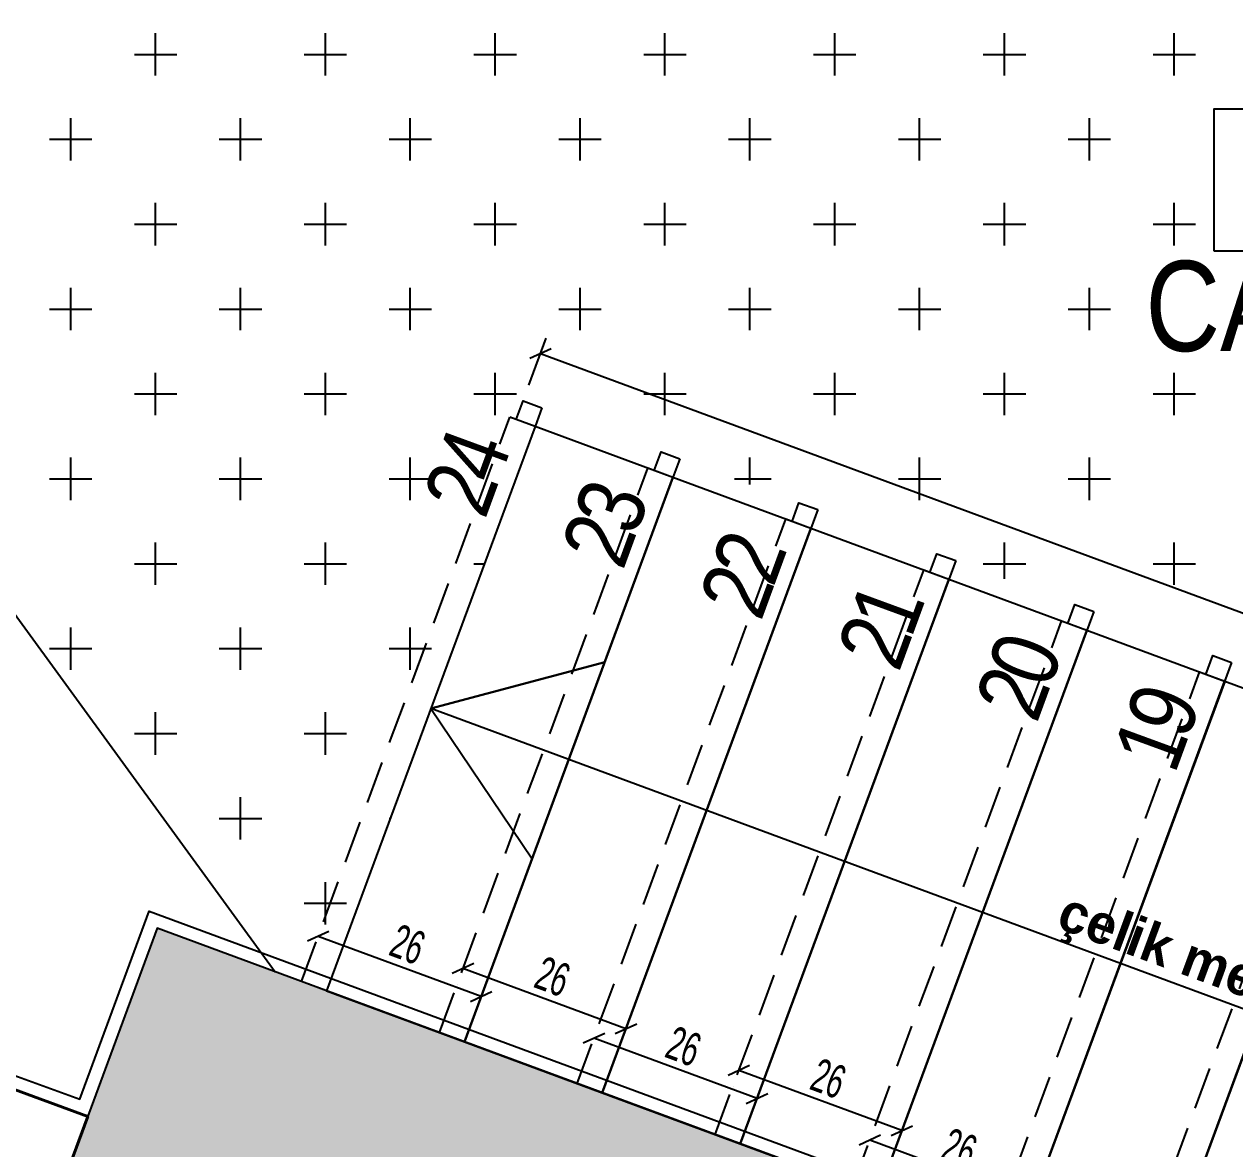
# Model space of a CAD drawing. Header units: millimetres. Extents: x 933584 to 974011, y 4545988 to 4553664.
# Drawn here: x 946610.4 to 946791.5, y 4551960.8 to 4552129 of the extents above; entities that cross this region are included whole.
import ezdxf
from ezdxf.enums import TextEntityAlignment as Align

# ---------------------------------------------------------------- set-up
doc = ezdxf.new("R2010")
doc.units = ezdxf.units.MM
doc.set_wipeout_variables(frame=1)
doc.header["$PDMODE"] = 35
for name, pattern in [('568_AVN_KES_01$0$HIDDEN', [0.375, 0.25, -0.125]), ('DOT2', [3.175, 0, -3.175]), ('HIDDEN', [9.525, 6.35, -3.175]), ('HIDDEN2', [4.7625, 3.175, -1.5875])]:
    doc.linetypes.add(name, pattern=pattern)
doc.layers.get('0').update_dxf_attribs({"color": 255})
doc.layers.get('Defpoints').update_dxf_attribs({"color": 8})
for name, color, linetype in [('0-DMS-50', 143, 'Continuous'), ('0-HSL-HTC_200', 1, 'Continuous'), ('0-HSL-SLD', 252, 'Continuous'), ('0-LNS-SLN', 6, 'Continuous'), ('0-LNS-SPL', 13, '568_AVN_KES_01$0$HIDDEN'), ('0-TXT-NXS', 7, 'Continuous'), ('0-TXT-PBX', 6, 'Continuous'), ('0-TXT-PTX_50', 8, 'Continuous'), ('0-TXT-XBX_20', 3, 'Continuous'), ('2-SPS-RCN', 2, 'Continuous')]:
    doc.layers.add(name, color=color, linetype=linetype)
doc.layers.add('2-SPS-IBW', color=5, linetype='Continuous', lineweight=40)
doc.layers.add('mimariKIRIS', color=251, linetype='HIDDEN2', lineweight=0)
doc.styles.add('139_UYG_PLN$0$Dumankaya_fikirtepe_VAZIYET_PLANI$0$Standard', font='arial.ttf')
doc.styles.add('Century Gothic_B_3', font='GOTHICB.TTF', dxfattribs={"height": 4})
doc.styles.add('dim_romans_50', font='swissl.ttf', dxfattribs={"width": 0.6, "height": 5})
doc.styles.add('MAHAL YAZISI', font='ARIALN.TTF', dxfattribs={"width": 0.8})
doc.styles.get("Standard").update_dxf_attribs({"font": 'times.ttf'})
doc.dimstyles.new('ONK_dim 1_50', dxfattribs={"dimscale": 5, "dimtxt": 4, "dimasz": 0.5, "dimexe": 0.5, "dimexo": 0.5, "dimgap": 0.2, "dimtad": 1, "dimdec": 1, "dimrnd": 0.5, "dimzin": 9, "dimtxsty": 'dim_romans_50', "dimblk": 'OBLIQUE', "dimcen": 1, "dimclre": 256, "dimclrt": 256, "dimazin": 2, "dimtfac": 1, "dimtdec": 1, "dimtix": 1, "dimtmove": 2, "dimatfit": 3, "dimldrblk": 'OBLIQUE', "dimfxl": 3, "dimfxlon": 1, "dimarcsym": 0})

# ---------------------------------------------------------------- blocks, each defined once
blk = doc.blocks.new('xcvxcbv')
at = {"layer": '2-SPS-IBW'}
blk.add_lwpolyline([(934013, 4550609.59), (933993.28, 4550616.86), (933863.85, 4550794.73), (933863.85, 4550923.49), (933966.85, 4550923.49), (933966.85, 4550975.49), (933863.85, 4550975.49), (933863.85, 4550990.49), (933981.85, 4550990.49), (933981.85, 4550877.49), (933882.35, 4550877.49), (933882.35, 4550804.49), (934007.08, 4550633.09), (934019.92, 4550628.36), (934013, 4550609.59)], dxfattribs=at)
blk = doc.blocks.new('MAHAL_KODU')
at = {"layer": '0-TXT-PTX_50'}
for tag, height, p in [('MEKAN_ADI', 0.3, (0, -0.65)), ('ALAN', 0.2, (0, -0.95))]:
    blk.add_attdef(tag, text='', height=height, dxfattribs=at).set_placement(p, align=Align.MIDDLE_CENTER)
at = {"linetype": 'DOT2', "ltscale": 10000}
blk.add_wipeout([(-0.7483, 0.0489), (0.7207, 0.0489), (0.722, -0.4231), (-0.7515, -0.4251)], dxfattribs=at)
at = {"layer": '0-TXT-PBX'}
blk.add_lwpolyline([(-0.7483, -0.4219), (0.7207, -0.4219), (0.7207, 0.0489), (-0.7483, 0.0489)], close=True, dxfattribs=at)
at = {"layer": '0-TXT-PTX_50'}
blk.add_attdef('MAHAL_KODU', text='', height=0.3, dxfattribs=at).set_placement((0, -0.2), align=Align.MIDDLE_CENTER)
blk = doc.blocks.new('fdbxcbxb')
at = {"layer": '0-LNS-SLN', "linetype": 'HIDDEN'}
blk.add_lwpolyline([(936147.2, 4550487.53), (936178.39, 4550571.95)], dxfattribs=at)
at = {"layer": '0-LNS-SLN'}
blk.add_lwpolyline([(936150.95, 4550486.14), (936171.58, 4550478.51), (936202.78, 4550562.93), (936182.15, 4550570.56)], close=True, dxfattribs=at)
for points in [[(936182.15, 4550570.56), (936178.39, 4550571.95)], [(936150.95, 4550486.14), (936147.2, 4550487.53)]]:
    blk.add_lwpolyline(points, dxfattribs=at)
blk = doc.blocks.new('vbxcb')
at = {"layer": 'mimariKIRIS', "ltscale": 5}
blk.add_lwpolyline([(942590.28, 4549378.4), (942466.16, 4549548.96), (942466.16, 4549896.91)], dxfattribs=at)
blk = doc.blocks.new('fdvd-flatten-1')
at = {"layer": '2-SPS-RCN'}
blk.add_lwpolyline([(934652.94, 4550373.38), (934659.71, 4550423.91), (934030.31, 4550656.51), (934013, 4550609.59)], close=True, dxfattribs=at)
blk = doc.blocks.new('xvbxcvbzc')
at = {"layer": '0-HSL-SLD', "linetype": 'Continuous'}
for p, q in [((939130.075, 4552121.325), (939130.075, 4552127.675)), ((939155.475, 4552121.325), (939155.475, 4552127.675)), ((939180.875, 4552121.325), (939180.875, 4552127.675)), ((939206.275, 4552121.325), (939206.275, 4552127.675)), ((939231.675, 4552121.325), (939231.675, 4552127.675)), ((939257.075, 4552121.325), (939257.075, 4552127.675)), ((939282.475, 4552121.325), (939282.475, 4552127.675)), ((939126.9, 4552124.5), (939133.25, 4552124.5)), ((939152.3, 4552124.5), (939158.65, 4552124.5)), ((939177.7, 4552124.5), (939184.05, 4552124.5)), ((939203.1, 4552124.5), (939209.45, 4552124.5)), ((939228.5, 4552124.5), (939234.85, 4552124.5)), ((939253.9, 4552124.5), (939260.25, 4552124.5)), ((939279.3, 4552124.5), (939285.65, 4552124.5)), ((939117.375, 4552108.625), (939117.375, 4552114.975)), ((939142.775, 4552108.625), (939142.775, 4552114.975)), ((939168.175, 4552108.625), (939168.175, 4552114.975)), ((939193.575, 4552108.625), (939193.575, 4552114.975)), ((939218.975, 4552108.625), (939218.975, 4552114.975)), ((939244.375, 4552108.625), (939244.375, 4552114.975)), ((939269.775, 4552108.625), (939269.775, 4552114.975)), ((939114.2, 4552111.8), (939120.55, 4552111.8)), ((939139.6, 4552111.8), (939145.95, 4552111.8)), ((939165, 4552111.8), (939171.35, 4552111.8)), ((939190.4, 4552111.8), (939196.75, 4552111.8)), ((939215.8, 4552111.8), (939222.15, 4552111.8)), ((939241.2, 4552111.8), (939247.55, 4552111.8)), ((939266.6, 4552111.8), (939272.95, 4552111.8)), ((939130.075, 4552095.925), (939130.075, 4552102.275)), ((939155.475, 4552095.925), (939155.475, 4552102.275)), ((939180.875, 4552095.925), (939180.875, 4552102.275)), ((939206.275, 4552095.925), (939206.275, 4552102.275)), ((939231.675, 4552095.925), (939231.675, 4552102.275)), ((939257.075, 4552095.925), (939257.075, 4552102.275)), ((939282.475, 4552095.925), (939282.475, 4552102.275)), ((939126.9, 4552099.1), (939133.25, 4552099.1)), ((939152.3, 4552099.1), (939158.65, 4552099.1)), ((939177.7, 4552099.1), (939184.05, 4552099.1)), ((939203.1, 4552099.1), (939209.45, 4552099.1)), ((939228.5, 4552099.1), (939234.85, 4552099.1)), ((939253.9, 4552099.1), (939260.25, 4552099.1)), ((939279.3, 4552099.1), (939285.65, 4552099.1)), ((939117.375, 4552083.225), (939117.375, 4552089.575)), ((939142.775, 4552083.225), (939142.775, 4552089.575)), ((939168.175, 4552083.225), (939168.175, 4552089.575)), ((939193.575, 4552083.225), (939193.575, 4552089.575)), ((939218.975, 4552083.225), (939218.975, 4552089.575)), ((939244.375, 4552083.225), (939244.375, 4552089.575)), ((939269.775, 4552083.225), (939269.775, 4552089.575)), ((939114.2, 4552086.4), (939120.55, 4552086.4)), ((939139.6, 4552086.4), (939145.95, 4552086.4)), ((939165, 4552086.4), (939171.35, 4552086.4)), ((939190.4, 4552086.4), (939196.75, 4552086.4)), ((939215.8, 4552086.4), (939222.15, 4552086.4)), ((939241.2, 4552086.4), (939247.55, 4552086.4)), ((939266.6, 4552086.4), (939272.95, 4552086.4)), ((939130.075, 4552070.525), (939130.075, 4552076.875)), ((939155.475, 4552070.525), (939155.475, 4552076.875)), ((939180.875, 4552070.525), (939180.875, 4552076.875)), ((939206.275, 4552070.525), (939206.275, 4552076.875)), ((939231.675, 4552070.525), (939231.675, 4552076.875)), ((939257.075, 4552070.525), (939257.075, 4552076.875)), ((939282.475, 4552070.525), (939282.475, 4552076.875)), ((939126.9, 4552073.7), (939133.25, 4552073.7)), ((939152.3, 4552073.7), (939158.65, 4552073.7)), ((939177.7, 4552073.7), (939184.05, 4552073.7)), ((939203.1, 4552073.7), (939209.45, 4552073.7)), ((939228.5, 4552073.7), (939234.85, 4552073.7)), ((939253.9, 4552073.7), (939260.25, 4552073.7)), ((939279.3, 4552073.7), (939285.65, 4552073.7)), ((939117.375, 4552057.825), (939117.375, 4552064.175)), ((939142.775, 4552057.825), (939142.775, 4552064.175)), ((939168.175, 4552057.825), (939168.175, 4552064.175)), ((939218.975, 4552060.147), (939218.975, 4552064.175)), ((939244.375, 4552057.825), (939244.375, 4552064.175)), ((939269.775, 4552057.825), (939269.775, 4552064.175)), ((939114.2, 4552061), (939120.55, 4552061)), ((939139.6, 4552061), (939145.95, 4552061)), ((939165, 4552061), (939171.35, 4552061)), ((939216.666, 4552061), (939222.15, 4552061)), ((939241.2, 4552061), (939247.55, 4552061)), ((939266.6, 4552061), (939272.95, 4552061)), ((939130.075, 4552045.125), (939130.075, 4552051.475)), ((939155.475, 4552045.125), (939155.475, 4552051.475)), ((939257.075, 4552046.067), (939257.075, 4552051.475)), ((939282.475, 4552045.125), (939282.475, 4552051.475)), ((939126.9, 4552048.3), (939133.25, 4552048.3)), ((939152.3, 4552048.3), (939158.65, 4552048.3)), ((939177.7, 4552048.3), (939179.25, 4552048.3)), ((939253.9, 4552048.3), (939260.25, 4552048.3)), ((939279.3, 4552048.3), (939285.65, 4552048.3)), ((939117.375, 4552032.425), (939117.375, 4552038.775)), ((939142.775, 4552032.425), (939142.775, 4552038.775)), ((939168.175, 4552032.425), (939168.175, 4552038.775)), ((939114.2, 4552035.6), (939120.55, 4552035.6)), ((939139.6, 4552035.6), (939145.95, 4552035.6)), ((939165, 4552035.6), (939171.35, 4552035.6)), ((939130.075, 4552019.725), (939130.075, 4552026.075)), ((939155.475, 4552019.725), (939155.475, 4552026.075)), ((939126.9, 4552022.9), (939133.25, 4552022.9)), ((939152.3, 4552022.9), (939158.65, 4552022.9)), ((939142.775, 4552007.025), (939142.775, 4552013.375)), ((939139.6, 4552010.2), (939145.95, 4552010.2)), ((939165, 4552010.2), (939165.17, 4552010.2)), ((939155.475, 4551994.325), (939155.475, 4552000.675)), ((939152.3, 4551997.5), (939158.65, 4551997.5))]:
    blk.add_line(p, q, dxfattribs=at)
blk = doc.blocks.new('_Oblique')
at = {"color": 0, "linetype": 'ByBlock', "lineweight": -2}
blk.add_line((-0.5, -0.5), (0.5, 0.5), dxfattribs=at)
blk = doc.blocks.new('*D1633')
at = {"layer": '0-DMS-50', "lineweight": -2}
for p, q in [((946685.93, 4552075.02), (946688.53, 4552082.07)), ((946915.74, 4551990.1), (946918.34, 4551997.14))]:
    blk.add_line(p, q, dxfattribs=at)
at = {"layer": '0-DMS-50', "color": 0, "lineweight": -2}
blk.add_line((946917.47, 4551994.8), (946687.66, 4552079.72), dxfattribs=at)
at = {"layer": 'Defpoints', "color": 0}
for p in [(946687.66, 4552079.72), (946685.06, 4552072.68), (946914.87, 4551987.75)]:
    blk.add_point(p, dxfattribs=at)
at = {"layer": '0-DMS-50', "color": 0, "linetype": 'ByBlock', "lineweight": -2, "xscale": 2.5, "yscale": 2.5, "zscale": 2.5}
for p, rotation in [((946687.66, 4552079.72), 159.718194378801), ((946917.47, 4551994.8), 339.7181943788011)]:
    blk.add_blockref('_Oblique', p, dxfattribs=dict(at, rotation=rotation))
at = {"layer": '0-DMS-50', "insert": (946803.78, 4552040.54), "char_height": 5, "attachment_point": 5, "rotation": 339.7182, "style": 'dim_romans_50'}
blk.add_mtext('245', dxfattribs=at)
blk = doc.blocks.new('*D1642')
at = {"layer": '0-DMS-50', "color": 0, "lineweight": -2}
blk.add_line((946761.32, 4551953.05), (946736.93, 4551962.06), dxfattribs=at)
at = {"layer": '0-DMS-50', "lineweight": -2}
for p, q in [((946736.07, 4551959.71), (946736.07, 4551959.71)), ((946760.45, 4551950.7), (946760.45, 4551950.7))]:
    blk.add_line(p, q, dxfattribs=at)
at = {"layer": 'Defpoints', "color": 0}
for p in [(946736.93, 4551962.06), (946736.93, 4551962.06), (946761.32, 4551953.05)]:
    blk.add_point(p, dxfattribs=at)
at = {"layer": '0-DMS-50', "color": 0, "linetype": 'ByBlock', "lineweight": -2, "xscale": 2.5, "yscale": 2.5, "zscale": 2.5}
for p, rotation in [((946736.93, 4551962.06), 159.718194379561), ((946761.32, 4551953.05), 339.718194379561)]:
    blk.add_blockref('_Oblique', p, dxfattribs=dict(at, rotation=rotation))
at = {"layer": '0-DMS-50', "insert": (946750.34, 4551960.84), "char_height": 5, "attachment_point": 5, "rotation": 339.7182, "style": 'dim_romans_50'}
blk.add_mtext('26', dxfattribs=at)
blk = doc.blocks.new('*D1643')
at = {"layer": '0-DMS-50', "color": 0, "lineweight": -2}
blk.add_line((946741.72, 4551963.49), (946717.34, 4551972.5), dxfattribs=at)
at = {"layer": '0-DMS-50', "lineweight": -2}
for p, q in [((946716.47, 4551970.15), (946716.47, 4551970.15)), ((946740.86, 4551961.14), (946740.86, 4551961.14))]:
    blk.add_line(p, q, dxfattribs=at)
at = {"layer": 'Defpoints', "color": 0}
for p in [(946717.34, 4551972.5), (946717.34, 4551972.5), (946741.72, 4551963.49)]:
    blk.add_point(p, dxfattribs=at)
at = {"layer": '0-DMS-50', "color": 0, "linetype": 'ByBlock', "lineweight": -2, "xscale": 2.5, "yscale": 2.5, "zscale": 2.5}
for p, rotation in [((946717.34, 4551972.5), 159.718194096898), ((946741.72, 4551963.49), 339.718194096898)]:
    blk.add_blockref('_Oblique', p, dxfattribs=dict(at, rotation=rotation))
at = {"layer": '0-DMS-50', "insert": (946730.74, 4551971.28), "char_height": 5, "attachment_point": 5, "rotation": 339.7182, "style": 'dim_romans_50'}
blk.add_mtext('26', dxfattribs=at)
blk = doc.blocks.new('*D1644')
at = {"layer": '0-DMS-50', "color": 0, "lineweight": -2}
blk.add_line((946720.05, 4551968.3), (946695.66, 4551977.31), dxfattribs=at)
at = {"layer": '0-DMS-50', "lineweight": -2}
for p, q in [((946694.79, 4551974.97), (946694.79, 4551974.97)), ((946719.18, 4551965.95), (946719.18, 4551965.95))]:
    blk.add_line(p, q, dxfattribs=at)
at = {"layer": 'Defpoints', "color": 0}
for p in [(946695.66, 4551977.31), (946695.66, 4551977.31), (946720.05, 4551968.3)]:
    blk.add_point(p, dxfattribs=at)
at = {"layer": '0-DMS-50', "color": 0, "linetype": 'ByBlock', "lineweight": -2, "xscale": 2.5, "yscale": 2.5, "zscale": 2.5}
for p, rotation in [((946695.66, 4551977.31), 159.718194379561), ((946720.05, 4551968.3), 339.718194379561)]:
    blk.add_blockref('_Oblique', p, dxfattribs=dict(at, rotation=rotation))
at = {"layer": '0-DMS-50', "insert": (946709.07, 4551976.09), "char_height": 5, "attachment_point": 5, "rotation": 339.7182, "style": 'dim_romans_50'}
blk.add_mtext('26', dxfattribs=at)
blk = doc.blocks.new('*D1645')
at = {"layer": '0-DMS-50', "color": 0, "lineweight": -2}
blk.add_line((946700.45, 4551978.74), (946676.06, 4551987.75), dxfattribs=at)
at = {"layer": '0-DMS-50', "lineweight": -2}
for p, q in [((946675.2, 4551985.41), (946675.2, 4551985.41)), ((946699.59, 4551976.39), (946699.59, 4551976.39))]:
    blk.add_line(p, q, dxfattribs=at)
at = {"layer": 'Defpoints', "color": 0}
for p in [(946676.06, 4551987.75), (946676.06, 4551987.75), (946700.45, 4551978.74)]:
    blk.add_point(p, dxfattribs=at)
at = {"layer": '0-DMS-50', "color": 0, "linetype": 'ByBlock', "lineweight": -2, "xscale": 2.5, "yscale": 2.5, "zscale": 2.5}
for p, rotation in [((946676.06, 4551987.75), 159.718194096898), ((946700.45, 4551978.74), 339.718194096898)]:
    blk.add_blockref('_Oblique', p, dxfattribs=dict(at, rotation=rotation))
at = {"layer": '0-DMS-50', "insert": (946689.47, 4551986.53), "char_height": 5, "attachment_point": 5, "rotation": 339.7182, "style": 'dim_romans_50'}
blk.add_mtext('26', dxfattribs=at)
blk = doc.blocks.new('*D1646')
at = {"layer": '0-DMS-50', "color": 0, "lineweight": -2}
blk.add_line((946678.78, 4551983.55), (946654.39, 4551992.56), dxfattribs=at)
at = {"layer": '0-DMS-50', "lineweight": -2}
for p, q in [((946653.52, 4551990.22), (946653.52, 4551990.22)), ((946677.91, 4551981.21), (946677.91, 4551981.21))]:
    blk.add_line(p, q, dxfattribs=at)
at = {"layer": 'Defpoints', "color": 0}
for p in [(946654.39, 4551992.56), (946654.39, 4551992.56), (946678.78, 4551983.55)]:
    blk.add_point(p, dxfattribs=at)
at = {"layer": '0-DMS-50', "color": 0, "linetype": 'ByBlock', "lineweight": -2, "xscale": 2.5, "yscale": 2.5, "zscale": 2.5}
for p, rotation in [((946654.39, 4551992.56), 159.718194379561), ((946678.78, 4551983.55), 339.718194379561)]:
    blk.add_blockref('_Oblique', p, dxfattribs=dict(at, rotation=rotation))
at = {"layer": '0-DMS-50', "insert": (946667.79, 4551991.34), "char_height": 5, "attachment_point": 5, "rotation": 339.7182, "style": 'dim_romans_50'}
blk.add_mtext('26', dxfattribs=at)

msp = doc.modelspace()

# ---------------------------------------------------------------- hatches: boundary and pattern name
at = {"layer": '0-HSL-HTC_200'}
h = msp.add_hatch(dxfattribs=at)
h.set_pattern_fill('ANSI33', color=256)
h.set_pattern_definition([(45, (942801.9395, 4554793.885), (-4.490128, 4.490128), []), (45, (942806.4297, 4554793.885), (-4.490128, 4.490128), [3.175, -1.5875])])
h.paths.add_polyline_path([(947252.94, 4551710.64), (947259.71, 4551761.17), (946630.31, 4551993.76), (946613, 4551946.85)])

# ---------------------------------------------------------------- linework, layer by layer
at = {"layer": '0-HSL-SLD'}
msp.add_lwpolyline([(946523.85, 4552214.75), (946523.85, 4552157.8), (946647.97, 4551987.24)], dxfattribs=at)
at = {"layer": '0-LNS-SLN'}
for points in [[(946687.87, 4552071.64), (946686.84, 4552068.83), (946684.02, 4552069.87), (946685.06, 4552072.68), (946687.87, 4552071.64)], [(946708.51, 4552064.01), (946707.47, 4552061.2), (946704.66, 4552062.24), (946705.7, 4552065.05), (946708.51, 4552064.01)], [(946729.15, 4552056.39), (946728.11, 4552053.57), (946725.29, 4552054.61), (946726.33, 4552057.43), (946729.15, 4552056.39)], [(946749.78, 4552048.76), (946748.74, 4552045.95), (946745.93, 4552046.99), (946746.97, 4552049.8), (946749.78, 4552048.76)], [(946770.42, 4552041.14), (946769.38, 4552038.32), (946766.56, 4552039.36), (946767.6, 4552042.18), (946770.42, 4552041.14)], [(946791.05, 4552033.51), (946790.01, 4552030.7), (946787.2, 4552031.74), (946788.24, 4552034.55), (946791.05, 4552033.51)], [(946895.42, 4551943.77), (946671.24, 4552026.62), (946697.27, 4552033.59), (946671.24, 4552026.62), (946686.39, 4552004.15)]]:
    msp.add_lwpolyline(points, dxfattribs=at)

# ---------------------------------------------------------------- block references
for name, p in [('xcvxcbv', (12600, 1337.26)), ('fdbxcbxb', (10504.69, 1498.27)), ('fdbxcbxb', (10525.33, 1490.64)), ('fdbxcbxb', (10545.96, 1483.01)), ('fdbxcbxb', (10566.6, 1475.39)), ('fdbxcbxb', (10587.23, 1467.76)), ('fdbxcbxb', (10607.87, 1460.14)), ('fdbxcbxb', (10628.51, 1452.51))]:
    msp.add_blockref(name, p)

# ---------------------------------------------------------------- texts
at = {"layer": '0-TXT-NXS', "char_height": 10, "attachment_point": 3, "rotation": 69.8726, "style": '139_UYG_PLN$0$Dumankaya_fikirtepe_VAZIYET_PLANI$0$Standard'}
for s, insert in [('{\\T0.8;\\fArial Narrow|b0|i0|c162|p34;24}', (946673.68, 4552068.38, 1.23)), ('{\\T0.8;\\fArial Narrow|b0|i0|c162|p34;23}', (946694.31, 4552060.75, 1.23)), ('{\\T0.8;\\fArial Narrow|b0|i0|c162|p34;22}', (946714.95, 4552053.13, 1.23)), ('{\\T0.8;\\fArial Narrow|b0|i0|c162|p34;21}', (946735.58, 4552045.5, 1.23)), ('{\\T0.8;\\fArial Narrow|b0|i0|c162|p34;20}', (946756.22, 4552037.87, 1.23)), ('{\\T0.8;\\fArial Narrow|b0|i0|c162|p34;19}', (946776.86, 4552030.25, 1.23))]:
    msp.add_mtext_dynamic_manual_height_columns(s, width=10, gutter_width=12.5, heights=[0], dxfattribs=dict(at, insert=insert))
at = {"layer": '0-TXT-XBX_20', "color": 0, "insert": (946766.62, 4551999.43), "char_height": 5.8729, "width": 228.8091, "attachment_point": 1, "rotation": 339.7182, "line_spacing_factor": 0.984502, "style": 'Century Gothic_B_3'}
msp.add_mtext('\\pxql;{\\fFranklin Gothic Book|b1|i0|c162|p34;çelik merdiven}', dxfattribs=at)

# ---------------------------------------------------------------- dimensions: what is measured, and where the dimension line sits
at = {"layer": '0-DMS-50'}
for p1, p2, picture, middle in [((946678.78, 4551983.55), (946654.39, 4551992.56), '*D1646', (946667.79, 4551991.34)), ((946700.45, 4551978.74), (946676.06, 4551987.75), '*D1645', (946689.47, 4551986.53)), ((946720.05, 4551968.3), (946695.66, 4551977.31), '*D1644', (946709.07, 4551976.09)), ((946741.72, 4551963.49), (946717.34, 4551972.5), '*D1643', (946730.74, 4551971.28)), ((946761.32, 4551953.05), (946736.93, 4551962.06), '*D1642', (946750.34, 4551960.84))]:
    dim = msp.add_aligned_dim(p1=p1, p2=p2, distance=0, dimstyle='ONK_dim 1_50', dxfattribs=at)
    dim.commit()
    dim.dimension.update_dxf_attribs({"geometry": picture, "text_midpoint": middle})

# ---------------------------------------------------------------- next in the draw order: block references
ref = msp.add_blockref('MAHAL_KODU', (946822.05, 4552114.08), dxfattribs=dict(xscale=45, yscale=45, zscale=1.2))
ref.add_attrib('MAHAL_KODU', 'AK-001', dxfattribs={"layer": '0-TXT-PTX_50', "height": 12.937, "style": 'MAHAL YAZISI', "width": 0.666667}).set_placement((946822.61, 4552104.95), align=Align.MIDDLE_CENTER)
ref.add_attrib('MEKAN_ADI', 'CAFE ALANI', dxfattribs={"layer": '0-TXT-PTX_50', "height": 13.5, "style": 'MAHAL YAZISI'}).set_placement((946823.28, 4552086.86), align=Align.MIDDLE_CENTER)
ref.add_attrib('ALAN', '25,89 m²', dxfattribs={"layer": '0-TXT-PTX_50', "height": 9, "style": 'MAHAL YAZISI'}).set_placement((946822.35, 4552070.98), align=Align.MIDDLE_CENTER)

# ---------------------------------------------------------------- next in the draw order: linework, layer by layer
at = {"layer": '0-LNS-SPL', "linetype": 'ByBlock', "ltscale": 0.5}
msp.add_lwpolyline([(946463.85, 4552329.75), (946583.85, 4552329.75), (946583.85, 4552212.75), (946484.35, 4552212.75), (946484.35, 4552142.4), (946608.34, 4551972.01), (946618.74, 4551968.18), (946629.14, 4551996.33), (947196.85, 4551786.53), (947196.85, 4551794.61), (947267.85, 4551794.61)], dxfattribs=at)

# ---------------------------------------------------------------- next in the draw order: block references
for name, p in [('fdvd-flatten-1', (12600, 1337.26)), ('vbxcb', (4057.69, 2608.84))]:
    msp.add_blockref(name, p)
at = {"layer": '0-DMS-50'}
msp.add_blockref('xvbxcvbzc', (7500, 0), dxfattribs=at)

# ---------------------------------------------------------------- next in the draw order: dimensions: what is measured, and where the dimension line sits
dim = msp.add_aligned_dim(p1=(946914.87, 4551987.75), p2=(946685.06, 4552072.68), distance=-7.51, dimstyle='ONK_dim 1_50', dxfattribs=at)
dim.commit()
dim.dimension.update_dxf_attribs({"geometry": '*D1633', "text_midpoint": (946803.78, 4552040.54)})

doc.saveas('drawing.dxf')
